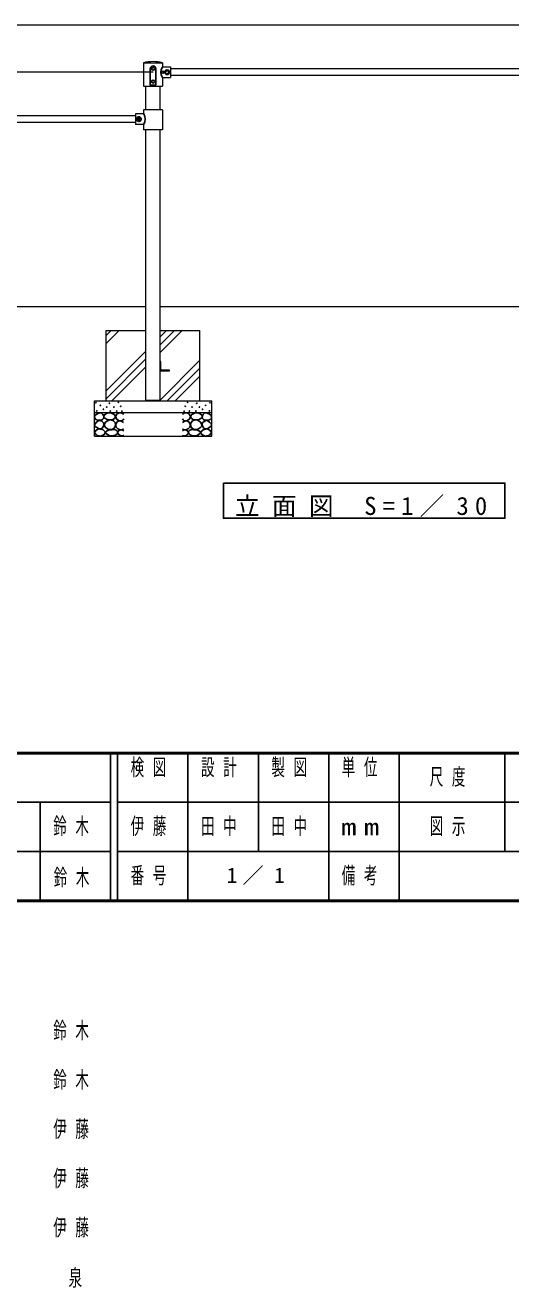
# Model space of a CAD drawing. Units: millimetres, scale not verified, with parts at other scales. Extents: x -11724 to 0, y -1648 to 8010.
# Drawn here: x -7669 to -5599, y -1648 to 3730 of the extents above; entities that cross this region are included whole.
import ezdxf
from ezdxf.enums import TextEntityAlignment as Align

# ---------------------------------------------------------------- set-up
doc = ezdxf.new("R2010")
doc.units = ezdxf.units.MM
for name, color, linetype, lineweight in [('A3図枠', 7, 'Continuous', 25), ('線', 7, 'Continuous', 13), ('補助', 2, 'Continuous', 25)]:
    doc.layers.add(name, color=color, linetype=linetype, lineweight=lineweight)
doc.layers.add('図面プロファイル', color=7, linetype='Continuous')
doc.styles.add('ＭＳ ゴシック', font='')
doc.styles.get('ＭＳ ゴシック').set_extended_font_data('MS Gothic')

msp = doc.modelspace()

# ---------------------------------------------------------------- linework, layer by layer
at = {"layer": 'A3図枠', "lineweight": 50}
for p, q in [((-11550, 630), (0, 630)), ((-11550, 0), (0, 0))]:
    msp.add_line(p, q, dxfattribs=at)
at = {"layer": 'A3図枠', "color": 211}
for p, q in [((-7305, 630), (-7305, 0)), ((-7275, 630), (-7275, 0)), ((-6975, 630), (-6975, 210)), ((-6675, 630), (-6675, 210)), ((-6375, 630), (-6375, 0)), ((-6075, 630), (-6075, 210)), ((-5625, 630), (-5625, 210)), ((-5625, 420), (-2100, 420)), ((-7275, 210), (0, 210))]:
    msp.add_line(p, q, dxfattribs=at)
at = {"layer": 'A3図枠'}
for p, q in [((-11550, 420), (-7305, 420)), ((-7605, 420), (-7605, 0)), ((-7275, 420), (-5625, 420)), ((-11550, 210), (-7305, 210)), ((-6975, 210), (-6975, 0)), ((-6075, 210), (-6075, 0))]:
    msp.add_line(p, q, dxfattribs=at)
at = {"layer": '線'}
for p, q in [((-7164.014, 3570.499), (-7164.014, 3470)), ((-7164.014, 3569.976), (-7084.014, 3569.976)), ((-7084.014, 3570.499), (-7084.014, 3553)), ((-7084.014, 3553), (-7049.014, 3553)), ((-7049.014, 3553), (-7049.014, 3507)), ((-7084.014, 3507), (-7049.014, 3507)), ((-7084.014, 3507), (-7084.014, 3470)), ((-5399.014, 3544), (-7049.014, 3544)), ((-5399.014, 3516), (-7049.014, 3516)), ((-7164.014, 3470), (-7084.014, 3470)), ((-7154.264, 3370), (-7154.264, 3470)), ((-7093.764, 3370), (-7093.764, 3470)), ((-7199.014, 3344), (-8849.014, 3344)), ((-7199.014, 3353), (-7199.014, 3307)), ((-7164.014, 3353), (-7199.014, 3353)), ((-7084.014, 3370), (-7164.014, 3370)), ((-7164.014, 3370), (-7164.014, 3353)), ((-7084.014, 3370), (-7084.014, 3285)), ((-7199.014, 3316), (-8849.014, 3316)), ((-7164.014, 3307), (-7199.014, 3307)), ((-7164.014, 3307), (-7164.014, 3285)), ((-7084.014, 3285), (-7164.014, 3285)), ((-7154.264, 2130), (-7154.264, 3285)), ((-7093.764, 2130), (-7093.764, 3285)), ((-7154.264, 2530), (-8893.764, 2530)), ((-5354.264, 2530), (-7093.764, 2530)), ((-7324.014, 2430), (-7154.264, 2430)), ((-7324.014, 2130), (-7324.014, 2430)), ((-7093.764, 2430), (-6924.014, 2430)), ((-6924.014, 2130), (-6924.014, 2430)), ((-7092.764, 2298), (-7093.764, 2298)), ((-7093.764, 2298), (-7093.764, 2258)), ((-7090.764, 2265.5), (-7090.764, 2296)), ((-7055.764, 2261), (-7086.264, 2261)), ((-7053.764, 2258), (-7053.764, 2259)), ((-7093.764, 2258), (-7053.764, 2258)), ((-7374.014, 1980), (-7374.014, 2130)), ((-7374.014, 2130), (-6874.014, 2130)), ((-6874.014, 1980), (-6874.014, 2130)), ((-7374.014, 2080), (-6874.014, 2080)), ((-7374.014, 1980), (-6874.014, 1980))]:
    msp.add_line(p, q, dxfattribs=at)
at = {"layer": '線', "color": 2, "lineweight": 25}
for p, q in [((-7136.014, 3475), (-7136.014, 3545)), ((-7112.014, 3475), (-7112.014, 3545)), ((-7136.014, 3475), (-7112.014, 3475)), ((-7154.264, 2132), (-7093.764, 2132))]:
    msp.add_line(p, q, dxfattribs=at)
for centre, radius in [((-7124.014, 3545), 6), ((-7124.014, 3490), 6), ((-7082.014, 3530), 4), ((-7064.014, 3530), 10), ((-7064.014, 3530), 6.9), ((-7184.014, 3330), 10), ((-7184.014, 3330), 4)]:
    msp.add_circle(centre, radius, dxfattribs=at)
at = {"layer": '線'}
for centre, radius, start, end in [((-7124.014, 3395), 180, 77.16041, 102.83959), ((-7092.764, 2296), 2, 0, 90), ((-7086.264, 2265.5), 4.5, 180, 270), ((-7055.764, 2259), 2, 0, 90)]:
    msp.add_arc(centre, radius, start, end, dxfattribs=at)
at = {"layer": '線', "color": 2, "lineweight": 25}
for centre, radius, start, end in [((-7124.014, 3545), 12, 0, 180), ((-7051.163, 3530), 39.794, 146.42046, 213.57954), ((-7196.864, 3330), 39.794, 326.42046, 33.57954)]:
    msp.add_arc(centre, radius, start, end, dxfattribs=at)
at = {"layer": '補助', "lineweight": 13}
for p, q in [((-5324.014, 3730), (-9904.014, 3730)), ((-7124.014, 3530), (-9704.014, 3530)), ((-7324.014, 2374.663), (-7268.677, 2430)), ((-7324.014, 2408.339), (-7302.353, 2430)), ((-7093.764, 2335.505), (-6999.269, 2430)), ((-7093.764, 2369.181), (-7032.945, 2430)), ((-7093.764, 2402.857), (-7066.621, 2430)), ((-7324.014, 2172.607), (-7154.264, 2342.357)), ((-7324.014, 2138.931), (-7154.264, 2308.681)), ((-7299.269, 2130), (-7154.269, 2275)), ((-7093.764, 2133.45), (-6924.014, 2303.2)), ((-7063.537, 2130), (-6924.014, 2269.524)), ((-7029.861, 2130), (-6924.014, 2235.848))]:
    msp.add_line(p, q, dxfattribs=at)
at = {"layer": '補助'}
for points in [[(-7351.565, 2079.402), (-7358.027, 2076.862), (-7364.239, 2073.382), (-7370.097, 2069.344), (-7373.744, 2063.877), (-7372.732, 2056.294), (-7367.724, 2049.935), (-7360.859, 2047.345), (-7353.149, 2047.084), (-7345.537, 2047.688), (-7339.208, 2050.252), (-7335.455, 2055.538), (-7334.138, 2061.976), (-7334.986, 2067.181), (-7337.941, 2072.115), (-7344.1, 2076.942)], [(-7354.1, 2046.45), (-7359.429, 2043.657), (-7364.872, 2039.479), (-7371.321, 2032.659), (-7373.744, 2025.855), (-7370.116, 2021.027), (-7363.605, 2016.666), (-7356.968, 2012.379), (-7350.298, 2010.329), (-7342.653, 2012.776), (-7336.356, 2019.201), (-7333.25, 2027.478), (-7334.772, 2035.994), (-7342.93, 2043.245)], [(-7312.141, 2079.493), (-7317.045, 2078.876), (-7322.682, 2076.79), (-7330.654, 2071.002), (-7334.305, 2064.086), (-7333.431, 2060.124), (-7329.71, 2055.707), (-7320.219, 2050.934), (-7310.249, 2049.49), (-7302.898, 2049.318), (-7295.383, 2050.842), (-7287.784, 2055.456), (-7284.03, 2061.653), (-7284.999, 2066.306), (-7289.706, 2071.654), (-7300.375, 2077.861)], [(-7324.845, 2015.163), (-7312.256, 2008.307), (-7298.896, 2007.324), (-7288.613, 2014.778), (-7283.76, 2026.515), (-7286.04, 2037.293), (-7292.95, 2045.436), (-7301.775, 2048.869), (-7312.952, 2047.598), (-7326.706, 2039.543), (-7332.683, 2028.678), (-7330.047, 2021.484)], [(-6923.182, 2015.163), (-6935.771, 2008.307), (-6949.131, 2007.324), (-6959.415, 2014.778), (-6964.267, 2026.515), (-6961.987, 2037.293), (-6955.077, 2045.436), (-6946.252, 2048.869), (-6935.076, 2047.598), (-6921.321, 2039.543), (-6915.344, 2028.678), (-6917.98, 2021.484)], [(-6935.886, 2079.493), (-6930.982, 2078.876), (-6925.345, 2076.79), (-6917.373, 2071.002), (-6913.722, 2064.086), (-6914.596, 2060.124), (-6918.317, 2055.707), (-6927.808, 2050.934), (-6937.778, 2049.49), (-6945.129, 2049.318), (-6952.644, 2050.842), (-6960.243, 2055.456), (-6963.997, 2061.653), (-6963.028, 2066.306), (-6958.321, 2071.654), (-6947.652, 2077.861)], [(-6893.927, 2046.45), (-6888.598, 2043.657), (-6883.155, 2039.479), (-6876.706, 2032.659), (-6874.283, 2025.855), (-6877.911, 2021.027), (-6884.422, 2016.666), (-6891.059, 2012.379), (-6897.729, 2010.329), (-6905.374, 2012.776), (-6911.671, 2019.201), (-6914.777, 2027.478), (-6913.255, 2035.994), (-6905.097, 2043.245)], [(-6896.462, 2079.402), (-6890, 2076.862), (-6883.788, 2073.382), (-6877.93, 2069.344), (-6874.283, 2063.877), (-6875.295, 2056.294), (-6880.303, 2049.935), (-6887.168, 2047.345), (-6894.878, 2047.084), (-6902.49, 2047.688), (-6908.819, 2050.252), (-6912.572, 2055.538), (-6913.889, 2061.976), (-6913.041, 2067.181), (-6910.086, 2072.115), (-6903.927, 2076.942)], [(-7354.919, 2010.517), (-7366.238, 2004.498), (-7373.049, 1995.683), (-7364.563, 1984.413), (-7346.128, 1980.299), (-7331.774, 1986.41), (-7326.349, 1996.782), (-7337.131, 2005.89)], [(-7297.815, 2006.373), (-7305.35, 2006.999), (-7313.492, 2005.562), (-7322.42, 2001.504), (-7326.737, 1996.102), (-7324.05, 1991.419), (-7318.088, 1986.912), (-7311.609, 1983.068), (-7304.302, 1980.695), (-7292.453, 1980.928), (-7282.138, 1985.02), (-7277.435, 1989.827), (-7275.381, 1995.561), (-7276.44, 2000.709), (-7280.516, 2005.292), (-7288.915, 2007.832)], [(-6950.212, 2006.373), (-6942.677, 2006.999), (-6934.535, 2005.562), (-6925.607, 2001.504), (-6921.29, 1996.102), (-6923.977, 1991.419), (-6929.939, 1986.912), (-6936.418, 1983.068), (-6943.725, 1980.695), (-6955.574, 1980.928), (-6965.889, 1985.02), (-6970.592, 1989.827), (-6972.646, 1995.561), (-6971.587, 2000.709), (-6967.511, 2005.292), (-6959.112, 2007.832)], [(-6893.108, 2010.517), (-6881.789, 2004.498), (-6874.978, 1995.683), (-6883.464, 1984.413), (-6901.899, 1980.299), (-6916.253, 1986.41), (-6921.678, 1996.782), (-6910.896, 2005.89)], [(-6824.014, 1780), (-6824.014, 1630), (-5624.014, 1630), (-5624.014, 1780)]]:
    msp.add_lwpolyline(points, close=True, dxfattribs=at)
for points in [[(-7249.014, 2073.299), (-7257.441, 2078.154), (-7266.124, 2079.636), (-7271.743, 2077.948), (-7276.896, 2074.249), (-7281.368, 2068.941), (-7283.233, 2062.209), (-7279.565, 2053.439), (-7271.51, 2047), (-7263.211, 2044.621), (-7255.984, 2045.733), (-7251.934, 2049.109), (-7249.014, 2053.654)], [(-7249.33, 2037.178), (-7256.471, 2042.64), (-7264.539, 2045.099), (-7271.244, 2043.875), (-7277.213, 2040.03), (-7281.606, 2034.248), (-7283.233, 2027.039), (-7280.569, 2018.431), (-7274.361, 2011.513), (-7266.722, 2007.642), (-7259.153, 2006.761), (-7253.999, 2008.2), (-7249.33, 2010.88)], [(-6999.014, 2073.299), (-6990.586, 2078.154), (-6981.904, 2079.636), (-6976.284, 2077.948), (-6971.131, 2074.249), (-6966.659, 2068.941), (-6964.794, 2062.209), (-6968.462, 2053.439), (-6976.517, 2047), (-6984.816, 2044.621), (-6992.043, 2045.733), (-6996.093, 2049.109), (-6999.014, 2053.654)], [(-6998.697, 2037.178), (-6991.556, 2042.64), (-6983.488, 2045.099), (-6976.783, 2043.875), (-6970.814, 2040.03), (-6966.421, 2034.248), (-6964.794, 2027.039), (-6967.458, 2018.431), (-6973.666, 2011.513), (-6981.305, 2007.642), (-6988.874, 2006.761), (-6994.028, 2008.2), (-6998.697, 2010.88)], [(-7249.014, 2002.642), (-7255.032, 2005.96), (-7262.321, 2006.761), (-7271.037, 2002.427), (-7275.312, 1995.671), (-7274.7, 1992.001), (-7271.827, 1987.75), (-7264.664, 1982.278), (-7257.251, 1980.462), (-7252.955, 1981.514), (-7249.014, 1983.631)], [(-6999.014, 2002.642), (-6992.995, 2005.96), (-6985.706, 2006.761), (-6976.99, 2002.427), (-6972.715, 1995.671), (-6973.327, 1992.001), (-6976.2, 1987.75), (-6983.363, 1982.278), (-6990.776, 1980.462), (-6995.072, 1981.514), (-6999.014, 1983.631)]]:
    msp.add_lwpolyline(points, dxfattribs=at)
for centre in [(-7367.407, 2122.177), (-7348.396, 2110.77), (-7321.464, 2103.483), (-7310.058, 2119.959), (-7290.517, 2103.549), (-7271.597, 2124.091), (-7261.596, 2107.063), (-6986.431, 2107.063), (-6976.43, 2124.091), (-6957.51, 2103.549), (-6937.969, 2119.959), (-6926.563, 2103.483), (-6899.631, 2110.77), (-6880.62, 2122.177), (-7364.239, 2087.323), (-7335.406, 2093.977), (-7306.572, 2086.373), (-7278.895, 2086.521), (-7256.73, 2085.98), (-6991.297, 2085.98), (-6969.133, 2086.521), (-6941.455, 2086.373), (-6912.621, 2093.977), (-6883.788, 2087.323)]:
    msp.add_circle(centre, 1, dxfattribs=at)

# ---------------------------------------------------------------- texts
at = {"layer": 'A3図枠', "color": 4, "char_height": 70.38, "style": 'ＭＳ ゴシック'}
for s, insert, attachment_point in [('\\T1.64;\\W0.6;検図', (-7125, 605), 2), ('\\T1.64;\\W0.6;設計', (-6825, 605), 2), ('\\T1.64;\\W0.6;製図', (-6525, 605), 2), ('\\T1.64;\\W0.6;単位', (-6225, 605), 2), ('\\T1.64;\\W0.6;尺度', (-5850, 525), 5), ('\\T1.5;\\W1.35;mm', (-6225, 315), 5), ('\\T1.64;\\W0.6;図示', (-5850, 315), 5), ('\\T1.64;\\W0.6;番号', (-7125, 105), 5), ('\\T1.64;\\W0.6;備考', (-6225, 105), 5)]:
    msp.add_mtext(s, dxfattribs=dict(at, insert=insert, attachment_point=attachment_point))
at = {"layer": '図面プロファイル', "style": 'ＭＳ ゴシック', "width": 0.6}
msp.add_text('泉', height=70.38, dxfattribs=at).set_placement((-7455, -1605), align=Align.MIDDLE_CENTER)
at = {"layer": '図面プロファイル', "attachment_point": 5, "style": 'ＭＳ ゴシック'}
for s, insert, char_height in [('\\T1.64;\\W0.6;鈴木', (-7455, 315), 70.38), ('\\T1.64;\\W0.6;伊藤', (-7125, 315), 70.38), ('\\T1.64;\\W0.6;田中', (-6825, 315), 70.38), ('\\T1.64;\\W0.6;田中', (-6525, 315), 70.38), ('\\T1.64;\\W0.6;鈴木', (-7452.963, 96.687), 70.38), ('\\T1.5;1／1', (-6675, 105), 65.98), ('\\T1.64;\\W0.6;鈴木', (-7455, -555), 70.38), ('\\T1.64;\\W0.6;鈴木', (-7455, -765), 70.38), ('\\T1.64;\\W0.6;伊藤', (-7455, -975), 70.38), ('\\T1.64;\\W0.6;伊藤', (-7455, -1185), 70.38), ('\\T1.64;\\W0.6;伊藤', (-7455, -1395), 70.38)]:
    msp.add_mtext(s, dxfattribs=dict(at, insert=insert, char_height=char_height))
at = {"layer": '補助', "insert": (-6224.014, 1635), "char_height": 76.98, "attachment_point": 8, "style": 'ＭＳ ゴシック'}
msp.add_mtext('\\T1.5;立面図\\~S=1／30', dxfattribs=at)

doc.saveas('drawing.dxf')
